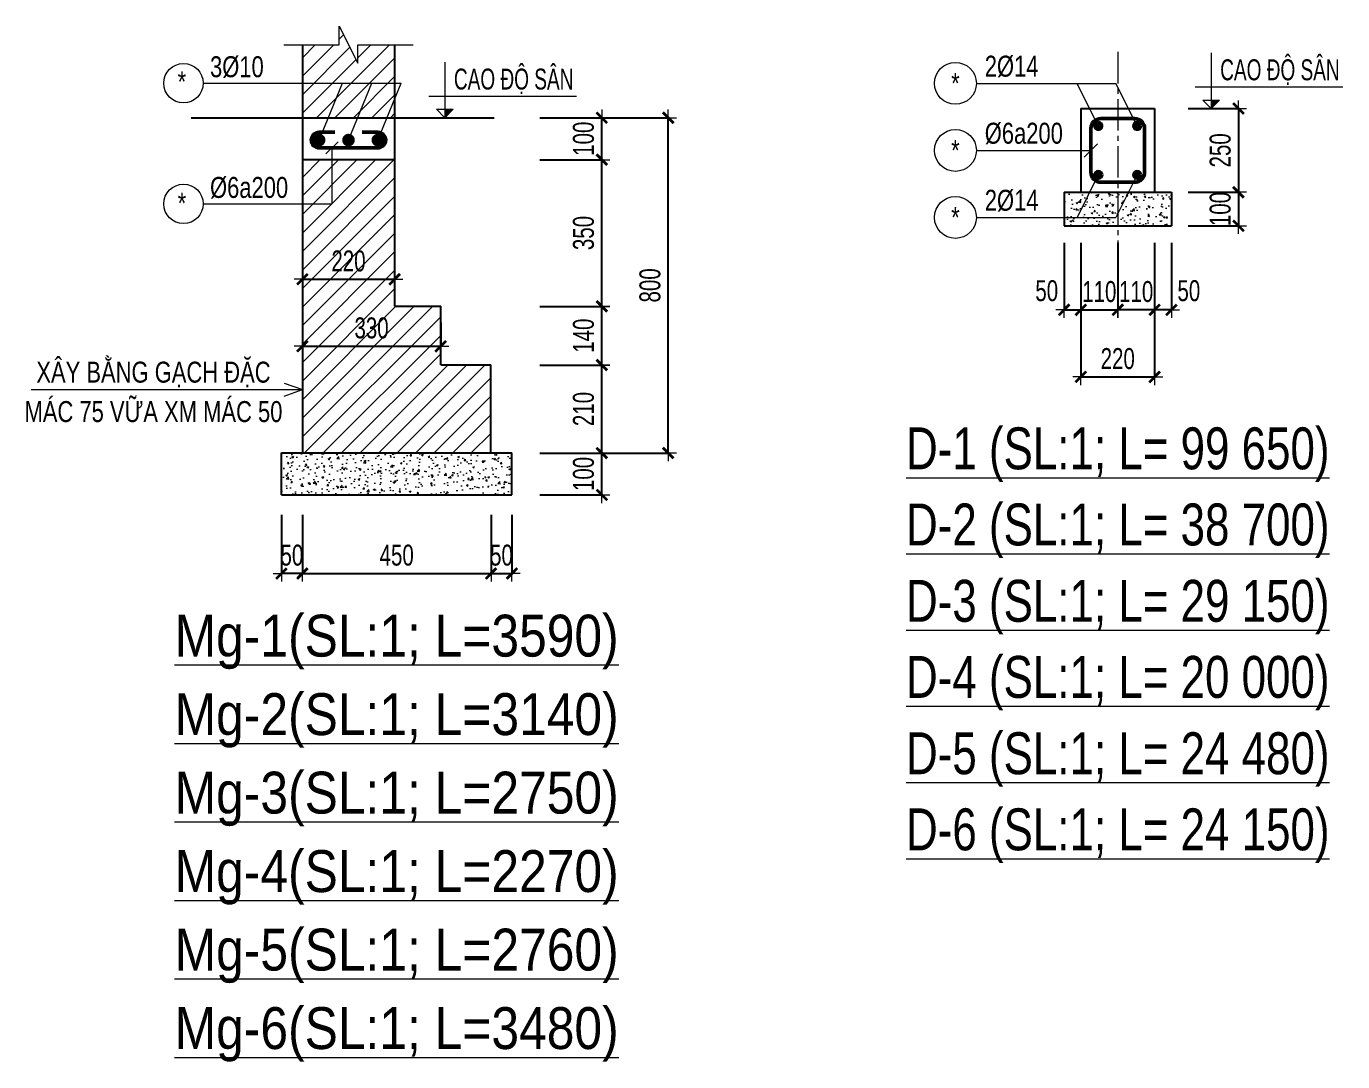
# Model space of a CAD drawing. Header units: millimetres. Extents: x 1360663 to 1465788, y -143522 to -69272.
# Drawn here: x 1395022 to 1410724, y -128274 to -115920 of the extents above; entities that cross this region are included whole.
import ezdxf
from ezdxf.enums import TextEntityAlignment as Align

# ---------------------------------------------------------------- set-up
doc = ezdxf.new("R2010")
doc.units = ezdxf.units.MM
doc.header["$MEASUREMENT"] = 0
doc.header["$PDMODE"] = 3
doc.linetypes.add('CENTER2', pattern=[1.125, 0.75, -0.125, 0.125, -0.125])
for name, color, linetype, lineweight in [('CDC_01.AXIS', 160, 'CENTER2', 13), ('CDC_02.DIM', 1, 'Continuous', 18), ('CDC_03.BORDER', 3, 'Continuous', 25), ('CDC_05.STEEL', 4, 'Continuous', 50), ('CDC_06.TEXT', 2, 'Continuous', 18), ('CDC_10.HATCH', 251, 'Continuous', 9), ('CDC_11.NOTE', 8, 'Continuous', 18), ('CDC_14.STEELNUM', 9, 'Continuous', 18)]:
    doc.layers.add(name, color=color, linetype=linetype, lineweight=lineweight)
doc.styles.add('1', font='arial.ttf', dxfattribs={"width": 0.7})
doc.styles.add('BIGTEXT', font='arial.ttf', dxfattribs={"width": 0.8})
doc.styles.add('MIDTEXT', font='arial.ttf', dxfattribs={"width": 0.75, "height": 350})
doc.styles.add('SMTEXT', font='arial.ttf', dxfattribs={"width": 0.7})
doc.dimstyles.new('X4', dxfattribs={"dimtxt": 250, "dimasz": 0.8, "dimexe": 0, "dimexo": 0, "dimgap": 90, "dimtad": 1, "dimdec": 0, "dimlfac": 0.25, "dimzin": 13, "dimdsep": 46, "dimtxsty": '1', "dimblk1": 'CHEO', "dimblk2": 'CHEO', "dimsah": 1, "dimcen": 0, "dimclrd": 256, "dimclre": 256, "dimclrt": 3, "dimadec": 0, "dimazin": 0, "dimtfac": 1, "dimtdec": 0, "dimtix": 1, "dimtmove": 2, "dimatfit": 3, "dimldrblk": 'CHEO', "dimfxl": 1, "dimtolj": 1, "dimtzin": 13, "dimarcsym": 0})
doc.dimstyles.new('X5', dxfattribs={"dimtxt": 250, "dimasz": 0.8, "dimexe": 0, "dimexo": 0, "dimgap": 90, "dimtad": 1, "dimdec": 0, "dimlfac": 0.2, "dimzin": 13, "dimdsep": 46, "dimtxsty": '1', "dimblk1": 'CHEO', "dimblk2": 'CHEO', "dimsah": 1, "dimcen": 0, "dimclrd": 256, "dimclre": 256, "dimclrt": 3, "dimadec": 0, "dimazin": 0, "dimtfac": 1, "dimtdec": 0, "dimtix": 1, "dimtmove": 2, "dimatfit": 3, "dimldrblk": 'CHEO', "dimfxl": 1, "dimtolj": 1, "dimtzin": 13, "dimarcsym": 0})

# ---------------------------------------------------------------- blocks, each defined once
blk = doc.blocks.new('CHEO')
at = {"layer": 'CDC_02.DIM'}
for points in [[(-121, 0), (121, 0)], [(0, 121), (0, -121)]]:
    blk.add_lwpolyline(points, dxfattribs=at)
at = {"layer": 'CDC_02.DIM', "color": 2, "const_width": 40}
blk.add_lwpolyline([(80, 80), (-80, -81)], dxfattribs=at)
blk = doc.blocks.new('*D305')
at = {"layer": 'CDC_02.DIM', "lineweight": -2, "transparency": 16777216}
for p, q in [((1398065, -121747), (1398065, -122449)), ((1398315, -121747), (1398315, -122449)), ((1398064, -122449), (1398063, -122449)), ((1398315, -122449), (1398065, -122449)), ((1398316, -122449), (1398316, -122449))]:
    blk.add_line(p, q, dxfattribs=at)
at = {"layer": 'Defpoints', "color": 0, "transparency": 16777216}
for p in [(1398065, -121747), (1398315, -121747), (1398065, -122449)]:
    blk.add_point(p, dxfattribs=at)
at = {"layer": 'CDC_02.DIM', "lineweight": -2, "transparency": 16777216, "xscale": 0.8, "yscale": 0.8, "zscale": 0.8}
blk.add_blockref('CHEO', (1398065, -122449), dxfattribs=at)
at = {"layer": 'CDC_02.DIM', "lineweight": -2, "transparency": 16777216, "xscale": 0.8, "yscale": 0.8, "zscale": 0.8, "rotation": 180}
blk.add_blockref('CHEO', (1398315, -122449), dxfattribs=at)
at = {"layer": 'CDC_02.DIM', "color": 3, "transparency": 16777216, "insert": (1398190, -122231), "char_height": 250, "attachment_point": 5, "style": '1'}
blk.add_mtext('\\A1;50', dxfattribs=at)
blk = doc.blocks.new('*D306')
at = {"layer": 'CDC_02.DIM', "lineweight": -2, "transparency": 16777216}
for p, q in [((1400565, -121747), (1400565, -122449)), ((1400815, -121747), (1400815, -122449)), ((1400564, -122449), (1400563, -122449)), ((1400565, -122449), (1400815, -122449)), ((1400816, -122449), (1400816, -122449))]:
    blk.add_line(p, q, dxfattribs=at)
at = {"layer": 'Defpoints', "color": 0, "transparency": 16777216}
for p in [(1400565, -121747), (1400815, -121747), (1400815, -122449)]:
    blk.add_point(p, dxfattribs=at)
at = {"layer": 'CDC_02.DIM', "lineweight": -2, "transparency": 16777216, "xscale": 0.8, "yscale": 0.8, "zscale": 0.8}
blk.add_blockref('CHEO', (1400565, -122449), dxfattribs=at)
at = {"layer": 'CDC_02.DIM', "lineweight": -2, "transparency": 16777216, "xscale": 0.8, "yscale": 0.8, "zscale": 0.8, "rotation": 180}
blk.add_blockref('CHEO', (1400815, -122449), dxfattribs=at)
at = {"layer": 'CDC_02.DIM', "color": 3, "transparency": 16777216, "insert": (1400690, -122231), "char_height": 250, "attachment_point": 5, "style": '1'}
blk.add_mtext('\\A1;50', dxfattribs=at)
blk = doc.blocks.new('*D307')
at = {"layer": 'CDC_02.DIM', "lineweight": -2, "transparency": 16777216}
for p, q in [((1398315, -121747), (1398315, -122449)), ((1400565, -121747), (1400565, -122449)), ((1398316, -122449), (1400564, -122449))]:
    blk.add_line(p, q, dxfattribs=at)
at = {"layer": 'Defpoints', "color": 0, "transparency": 16777216}
for p in [(1398315, -121747), (1400565, -121747), (1400565, -122449)]:
    blk.add_point(p, dxfattribs=at)
at = {"layer": 'CDC_02.DIM', "lineweight": -2, "transparency": 16777216, "xscale": 0.8, "yscale": 0.8, "zscale": 0.8, "rotation": 180}
blk.add_blockref('CHEO', (1398315, -122449), dxfattribs=at)
at = {"layer": 'CDC_02.DIM', "lineweight": -2, "transparency": 16777216, "xscale": 0.8, "yscale": 0.8, "zscale": 0.8}
blk.add_blockref('CHEO', (1400565, -122449), dxfattribs=at)
at = {"layer": 'CDC_02.DIM', "color": 3, "transparency": 16777216, "insert": (1399440, -122231), "char_height": 250, "attachment_point": 5, "style": '1'}
blk.add_mtext('\\A1;450', dxfattribs=at)
blk = doc.blocks.new('*D308')
at = {"layer": 'CDC_02.DIM', "lineweight": -2, "transparency": 16777216}
for p, q in [((1401147, -121011), (1401887, -121011)), ((1401887, -121010), (1401887, -121009)), ((1401887, -121511), (1401887, -121011)), ((1401147, -121511), (1401887, -121511)), ((1401887, -121512), (1401887, -121512))]:
    blk.add_line(p, q, dxfattribs=at)
at = {"layer": 'Defpoints', "color": 0, "transparency": 16777216}
for p in [(1401147, -121011), (1401887, -121011), (1401147, -121511)]:
    blk.add_point(p, dxfattribs=at)
at = {"layer": 'CDC_02.DIM', "lineweight": -2, "transparency": 16777216, "xscale": 0.8, "yscale": 0.8, "zscale": 0.8}
for p, rotation in [((1401887, -121011), 270), ((1401887, -121511), 90)]:
    blk.add_blockref('CHEO', p, dxfattribs=dict(at, rotation=rotation))
at = {"layer": 'CDC_02.DIM', "color": 3, "transparency": 16777216, "insert": (1401669, -121261), "char_height": 250, "attachment_point": 5, "rotation": 90, "style": '1'}
blk.add_mtext('\\A1;100', dxfattribs=at)
blk = doc.blocks.new('*D309')
at = {"layer": 'CDC_02.DIM', "lineweight": -2, "transparency": 16777216}
for p, q in [((1401147, -119961), (1401887, -119961)), ((1401887, -121010), (1401887, -119962)), ((1401147, -121011), (1401887, -121011))]:
    blk.add_line(p, q, dxfattribs=at)
at = {"layer": 'Defpoints', "color": 0, "transparency": 16777216}
for p in [(1401147, -119961), (1401887, -119961), (1401147, -121011)]:
    blk.add_point(p, dxfattribs=at)
at = {"layer": 'CDC_02.DIM', "lineweight": -2, "transparency": 16777216, "xscale": 0.8, "yscale": 0.8, "zscale": 0.8}
for p, rotation in [((1401887, -119961), 90), ((1401887, -121011), 270)]:
    blk.add_blockref('CHEO', p, dxfattribs=dict(at, rotation=rotation))
at = {"layer": 'CDC_02.DIM', "color": 3, "transparency": 16777216, "insert": (1401669, -120486), "char_height": 250, "attachment_point": 5, "rotation": 90, "style": '1'}
blk.add_mtext('\\A1;210', dxfattribs=at)
blk = doc.blocks.new('*D310')
at = {"layer": 'CDC_02.DIM', "lineweight": -2, "transparency": 16777216}
for p, q in [((1401147, -117511), (1401887, -117511)), ((1401887, -119260), (1401887, -117512)), ((1401147, -119261), (1401887, -119261))]:
    blk.add_line(p, q, dxfattribs=at)
at = {"layer": 'Defpoints', "color": 0, "transparency": 16777216}
for p in [(1401147, -117511), (1401887, -117511), (1401147, -119261)]:
    blk.add_point(p, dxfattribs=at)
at = {"layer": 'CDC_02.DIM', "lineweight": -2, "transparency": 16777216, "xscale": 0.8, "yscale": 0.8, "zscale": 0.8}
for p, rotation in [((1401887, -117511), 90), ((1401887, -119261), 270)]:
    blk.add_blockref('CHEO', p, dxfattribs=dict(at, rotation=rotation))
at = {"layer": 'CDC_02.DIM', "color": 3, "transparency": 16777216, "insert": (1401669, -118386), "char_height": 250, "attachment_point": 5, "rotation": 90, "style": '1'}
blk.add_mtext('\\A1;350', dxfattribs=at)
blk = doc.blocks.new('*D311')
at = {"layer": 'CDC_02.DIM', "lineweight": -2, "transparency": 16777216}
for p, q in [((1401147, -117011), (1401887, -117011)), ((1401887, -117010), (1401887, -117009)), ((1401887, -117511), (1401887, -117011)), ((1401147, -117511), (1401887, -117511)), ((1401887, -117512), (1401887, -117512))]:
    blk.add_line(p, q, dxfattribs=at)
at = {"layer": 'Defpoints', "color": 0, "transparency": 16777216}
for p in [(1401147, -117011), (1401887, -117011), (1401147, -117511)]:
    blk.add_point(p, dxfattribs=at)
at = {"layer": 'CDC_02.DIM', "lineweight": -2, "transparency": 16777216, "xscale": 0.8, "yscale": 0.8, "zscale": 0.8}
for p, rotation in [((1401887, -117011), 270), ((1401887, -117511), 90)]:
    blk.add_blockref('CHEO', p, dxfattribs=dict(at, rotation=rotation))
at = {"layer": 'CDC_02.DIM', "color": 3, "transparency": 16777216, "insert": (1401669, -117261), "char_height": 250, "attachment_point": 5, "rotation": 90, "style": '1'}
blk.add_mtext('\\A1;100', dxfattribs=at)
blk = doc.blocks.new('*D312')
at = {"layer": 'CDC_02.DIM', "lineweight": -2, "transparency": 16777216}
for p, q in [((1401147, -117011), (1402679, -117011)), ((1402679, -121010), (1402679, -117012)), ((1401147, -121011), (1402679, -121011))]:
    blk.add_line(p, q, dxfattribs=at)
at = {"layer": 'Defpoints', "color": 0, "transparency": 16777216}
for p in [(1401147, -117011), (1402679, -117011), (1401147, -121011)]:
    blk.add_point(p, dxfattribs=at)
at = {"layer": 'CDC_02.DIM', "lineweight": -2, "transparency": 16777216, "xscale": 0.8, "yscale": 0.8, "zscale": 0.8}
for p, rotation in [((1402679, -117011), 90), ((1402679, -121011), 270)]:
    blk.add_blockref('CHEO', p, dxfattribs=dict(at, rotation=rotation))
at = {"layer": 'CDC_02.DIM', "color": 3, "transparency": 16777216, "insert": (1402462, -119011), "char_height": 250, "attachment_point": 5, "rotation": 90, "style": '1'}
blk.add_mtext('\\A1;800', dxfattribs=at)
blk = doc.blocks.new('*D313')
at = {"layer": 'CDC_02.DIM', "lineweight": -2, "transparency": 16777216}
for p, q in [((1398315, -118489), (1398315, -118938)), ((1399415, -118489), (1399415, -118938)), ((1398316, -118938), (1399414, -118938))]:
    blk.add_line(p, q, dxfattribs=at)
at = {"layer": 'Defpoints', "color": 0, "transparency": 16777216}
for p in [(1398315, -118489), (1399415, -118489), (1399415, -118938)]:
    blk.add_point(p, dxfattribs=at)
at = {"layer": 'CDC_02.DIM', "lineweight": -2, "transparency": 16777216, "xscale": 0.8, "yscale": 0.8, "zscale": 0.8, "rotation": 180}
blk.add_blockref('CHEO', (1398315, -118938), dxfattribs=at)
at = {"layer": 'CDC_02.DIM', "lineweight": -2, "transparency": 16777216, "xscale": 0.8, "yscale": 0.8, "zscale": 0.8}
blk.add_blockref('CHEO', (1399415, -118938), dxfattribs=at)
at = {"layer": 'CDC_02.DIM', "color": 3, "transparency": 16777216, "insert": (1398865, -118721), "char_height": 250, "attachment_point": 5, "style": '1'}
blk.add_mtext('\\A1;220', dxfattribs=at)
blk = doc.blocks.new('*D314')
at = {"layer": 'CDC_02.DIM', "lineweight": -2, "transparency": 16777216}
for p, q in [((1398315, -119453), (1398315, -119738)), ((1399965, -119453), (1399965, -119738)), ((1398316, -119738), (1399964, -119738))]:
    blk.add_line(p, q, dxfattribs=at)
at = {"layer": 'Defpoints', "color": 0, "transparency": 16777216}
for p in [(1398315, -119453), (1399965, -119453), (1399965, -119738)]:
    blk.add_point(p, dxfattribs=at)
at = {"layer": 'CDC_02.DIM', "lineweight": -2, "transparency": 16777216, "xscale": 0.8, "yscale": 0.8, "zscale": 0.8, "rotation": 180}
blk.add_blockref('CHEO', (1398315, -119738), dxfattribs=at)
at = {"layer": 'CDC_02.DIM', "lineweight": -2, "transparency": 16777216, "xscale": 0.8, "yscale": 0.8, "zscale": 0.8}
blk.add_blockref('CHEO', (1399965, -119738), dxfattribs=at)
at = {"layer": 'CDC_02.DIM', "color": 3, "transparency": 16777216, "insert": (1399140, -119520), "char_height": 250, "attachment_point": 5, "style": '1'}
blk.add_mtext('\\A1;330', dxfattribs=at)
blk = doc.blocks.new('*D315')
at = {"layer": 'CDC_02.DIM', "lineweight": -2, "transparency": 16777216}
for p, q in [((1401147, -119261), (1401887, -119261)), ((1401887, -119960), (1401887, -119262)), ((1401147, -119961), (1401887, -119961))]:
    blk.add_line(p, q, dxfattribs=at)
at = {"layer": 'Defpoints', "color": 0, "transparency": 16777216}
for p in [(1401147, -119261), (1401887, -119261), (1401147, -119961)]:
    blk.add_point(p, dxfattribs=at)
at = {"layer": 'CDC_02.DIM', "lineweight": -2, "transparency": 16777216, "xscale": 0.8, "yscale": 0.8, "zscale": 0.8}
for p, rotation in [((1401887, -119261), 90), ((1401887, -119961), 270)]:
    blk.add_blockref('CHEO', p, dxfattribs=dict(at, rotation=rotation))
at = {"layer": 'CDC_02.DIM', "color": 3, "transparency": 16777216, "insert": (1401669, -119611), "char_height": 250, "attachment_point": 5, "rotation": 90, "style": '1'}
blk.add_mtext('\\A1;140', dxfattribs=at)
blk = doc.blocks.new('*D320')
at = {"layer": 'CDC_02.DIM', "lineweight": -2, "ltscale": 5, "transparency": 16777216}
for p, q in [((1407601, -118503), (1407601, -119303)), ((1408041, -118503), (1408041, -119303)), ((1407601, -119303), (1407600, -119303)), ((1407601, -119303), (1408041, -119303)), ((1408042, -119303), (1408043, -119303))]:
    blk.add_line(p, q, dxfattribs=at)
at = {"layer": 'Defpoints', "color": 0, "ltscale": 5, "transparency": 16777216}
for p in [(1407601, -118503), (1408041, -118503), (1408041, -119303)]:
    blk.add_point(p, dxfattribs=at)
at = {"layer": 'CDC_02.DIM', "lineweight": -2, "ltscale": 5, "transparency": 16777216, "xscale": 0.8, "yscale": 0.8, "zscale": 0.8}
for p, rotation in [((1407601, -119303), 0.0004800525716142089), ((1408041, -119303), 180.0004800525716)]:
    blk.add_blockref('CHEO', p, dxfattribs=dict(at, rotation=rotation))
at = {"layer": 'CDC_02.DIM', "color": 3, "ltscale": 5, "transparency": 16777216, "insert": (1407821, -119086), "char_height": 250, "attachment_point": 5, "rotation": 0.0005, "style": '1'}
blk.add_mtext('\\A1;110', dxfattribs=at)
blk = doc.blocks.new('*D321')
at = {"layer": 'CDC_02.DIM', "lineweight": -2, "ltscale": 5, "transparency": 16777216}
for p, q in [((1408041, -118503), (1408041, -119303)), ((1408481, -118503), (1408481, -119303)), ((1408041, -119303), (1408040, -119303)), ((1408481, -119303), (1408041, -119303)), ((1408482, -119303), (1408483, -119303))]:
    blk.add_line(p, q, dxfattribs=at)
at = {"layer": 'Defpoints', "color": 0, "ltscale": 5, "transparency": 16777216}
for p in [(1408041, -118503), (1408481, -118503), (1408041, -119303)]:
    blk.add_point(p, dxfattribs=at)
at = {"layer": 'CDC_02.DIM', "lineweight": -2, "ltscale": 5, "transparency": 16777216, "xscale": 0.8, "yscale": 0.8, "zscale": 0.8}
for p, rotation in [((1408041, -119303), 359.9995199357565), ((1408481, -119303), 179.9995199357565)]:
    blk.add_blockref('CHEO', p, dxfattribs=dict(at, rotation=rotation))
at = {"layer": 'CDC_02.DIM', "color": 3, "ltscale": 5, "transparency": 16777216, "insert": (1408261, -119086), "char_height": 250, "attachment_point": 5, "rotation": 359.9995, "style": '1'}
blk.add_mtext('\\A1;110', dxfattribs=at)
blk = doc.blocks.new('*D322')
at = {"layer": 'CDC_02.DIM', "lineweight": -2, "ltscale": 5, "transparency": 16777216}
for p, q in [((1407601, -118503), (1407601, -120103)), ((1408481, -118503), (1408481, -120103)), ((1407602, -120103), (1408480, -120103))]:
    blk.add_line(p, q, dxfattribs=at)
at = {"layer": 'Defpoints', "color": 0, "ltscale": 5, "transparency": 16777216}
for p in [(1407601, -118503), (1408481, -118503), (1408481, -120103)]:
    blk.add_point(p, dxfattribs=at)
at = {"layer": 'CDC_02.DIM', "lineweight": -2, "ltscale": 5, "transparency": 16777216, "xscale": 0.8, "yscale": 0.8, "zscale": 0.8, "rotation": 180}
blk.add_blockref('CHEO', (1407601, -120103), dxfattribs=at)
at = {"layer": 'CDC_02.DIM', "lineweight": -2, "ltscale": 5, "transparency": 16777216, "xscale": 0.8, "yscale": 0.8, "zscale": 0.8}
blk.add_blockref('CHEO', (1408481, -120103), dxfattribs=at)
at = {"layer": 'CDC_02.DIM', "color": 3, "ltscale": 5, "transparency": 16777216, "insert": (1408041, -119886), "char_height": 250, "attachment_point": 5, "style": '1'}
blk.add_mtext('\\A1;220', dxfattribs=at)
blk = doc.blocks.new('*D323')
at = {"layer": 'CDC_02.DIM', "lineweight": -2, "ltscale": 5, "transparency": 16777216}
for p, q in [((1408881, -117900), (1409481, -117900)), ((1409481, -117900), (1409481, -117899)), ((1409481, -117900), (1409481, -118300)), ((1408881, -118300), (1409481, -118300)), ((1409481, -118301), (1409481, -118302))]:
    blk.add_line(p, q, dxfattribs=at)
at = {"layer": 'Defpoints', "color": 0, "ltscale": 5, "transparency": 16777216}
for p in [(1408881, -117900), (1408881, -118300), (1409481, -118300)]:
    blk.add_point(p, dxfattribs=at)
at = {"layer": 'CDC_02.DIM', "lineweight": -2, "ltscale": 5, "transparency": 16777216, "xscale": 0.8, "yscale": 0.8, "zscale": 0.8}
for p, rotation in [((1409481, -117900), 270), ((1409481, -118300), 90)]:
    blk.add_blockref('CHEO', p, dxfattribs=dict(at, rotation=rotation))
at = {"layer": 'CDC_02.DIM', "color": 3, "ltscale": 5, "transparency": 16777216, "insert": (1409264, -118100), "char_height": 250, "attachment_point": 5, "rotation": 90, "style": '1'}
blk.add_mtext('\\A1;100', dxfattribs=at)
blk = doc.blocks.new('*D324')
at = {"layer": 'CDC_02.DIM', "lineweight": -2, "ltscale": 5, "transparency": 16777216}
for p, q in [((1407401, -118503), (1407401, -119303)), ((1407601, -118503), (1407601, -119303)), ((1407402, -119303), (1407601, -119303))]:
    blk.add_line(p, q, dxfattribs=at)
at = {"layer": 'Defpoints', "color": 0, "ltscale": 5, "transparency": 16777216}
for p in [(1407401, -118503), (1407601, -118503), (1407601, -119303)]:
    blk.add_point(p, dxfattribs=at)
at = {"layer": 'CDC_02.DIM', "lineweight": -2, "ltscale": 5, "transparency": 16777216, "xscale": 0.8, "yscale": 0.8, "zscale": 0.8, "rotation": 180}
blk.add_blockref('CHEO', (1407401, -119303), dxfattribs=at)
at = {"layer": 'CDC_02.DIM', "lineweight": -2, "ltscale": 5, "transparency": 16777216, "xscale": 0.8, "yscale": 0.8, "zscale": 0.8}
blk.add_blockref('CHEO', (1407601, -119303), dxfattribs=at)
at = {"layer": 'CDC_02.DIM', "color": 3, "ltscale": 5, "transparency": 16777216, "insert": (1407194, -119076), "char_height": 250, "attachment_point": 5, "style": '1'}
blk.add_mtext('\\A1;50', dxfattribs=at)
blk = doc.blocks.new('*D325')
at = {"layer": 'CDC_02.DIM', "lineweight": -2, "ltscale": 5, "transparency": 16777216}
for p, q in [((1408481, -118503), (1408481, -119303)), ((1408681, -118503), (1408681, -119303)), ((1408680, -119303), (1408482, -119303))]:
    blk.add_line(p, q, dxfattribs=at)
at = {"layer": 'Defpoints', "color": 0, "ltscale": 5, "transparency": 16777216}
for p in [(1408481, -118503), (1408681, -118503), (1408481, -119303)]:
    blk.add_point(p, dxfattribs=at)
at = {"layer": 'CDC_02.DIM', "lineweight": -2, "ltscale": 5, "transparency": 16777216, "xscale": 0.8, "yscale": 0.8, "zscale": 0.8, "rotation": 180}
blk.add_blockref('CHEO', (1408481, -119303), dxfattribs=at)
at = {"layer": 'CDC_02.DIM', "lineweight": -2, "ltscale": 5, "transparency": 16777216, "xscale": 0.8, "yscale": 0.8, "zscale": 0.8}
blk.add_blockref('CHEO', (1408681, -119303), dxfattribs=at)
at = {"layer": 'CDC_02.DIM', "color": 3, "ltscale": 5, "transparency": 16777216, "insert": (1408889, -119076), "char_height": 250, "attachment_point": 5, "style": '1'}
blk.add_mtext('\\A1;50', dxfattribs=at)
blk = doc.blocks.new('*D326')
at = {"layer": 'CDC_02.DIM', "lineweight": -2, "ltscale": 5, "transparency": 16777216}
for p, q in [((1408881, -116900), (1409481, -116900)), ((1409481, -116901), (1409481, -117900)), ((1408881, -117900), (1409481, -117900))]:
    blk.add_line(p, q, dxfattribs=at)
at = {"layer": 'Defpoints', "color": 0, "ltscale": 5, "transparency": 16777216}
for p in [(1408881, -116900), (1408881, -117900), (1409481, -117900)]:
    blk.add_point(p, dxfattribs=at)
at = {"layer": 'CDC_02.DIM', "lineweight": -2, "ltscale": 5, "transparency": 16777216, "xscale": 0.8, "yscale": 0.8, "zscale": 0.8}
for p, rotation in [((1409481, -116900), 90), ((1409481, -117900), 270)]:
    blk.add_blockref('CHEO', p, dxfattribs=dict(at, rotation=rotation))
at = {"layer": 'CDC_02.DIM', "color": 3, "ltscale": 5, "transparency": 16777216, "insert": (1409264, -117400), "char_height": 250, "attachment_point": 5, "rotation": 90, "style": '1'}
blk.add_mtext('\\A1;250', dxfattribs=at)

msp = doc.modelspace()

# ---------------------------------------------------------------- hatches: boundary and pattern name
at = {"layer": 'CDC_10.HATCH'}
h = msp.add_hatch(dxfattribs=at)
h.set_pattern_fill('ANSI31', color=256, scale=1250, style=0)
h.set_pattern_definition([(45, (-104425.58, -135877.91), (-110.485435, 110.485435), [])])
h.paths.add_polyline_path([(1399414.8, -116791), (1399414.8, -116598.6), (1399144, -116598.6), (1398974.4, -117010.9), (1399324.4, -117010.9)])
h.paths.add_polyline_path([(1399144, -116598.6), (1398794, -116598.6), (1398624.4, -117010.9), (1398974.4, -117010.9)])
h.paths.add_polyline_path([(1398794, -116598.6), (1398314.8, -116598.6), (1398314.8, -117010.9), (1398624.4, -117010.9)])
h.paths.add_polyline_path([(1399414.8, -116791), (1399324.4, -117010.9), (1399414.8, -117010.9)], flags=17)
h.paths.add_polyline_path([(1398974.8, -116139.9), (1398974.8, -116359.9), (1398754.8, -115919.9), (1398754.8, -116139.9), (1398314.8, -116139.9), (1398314.8, -116598.6), (1399414.8, -116598.6), (1399414.8, -116139.9)])
for points in [[(1407849.2, -117108.3, 1), (1407769.2, -117108.3, 1)], [(1408313.1, -117108.3, 1), (1408233.1, -117108.3, 1)], [(1407849.4, -117692.4, 1), (1407769.4, -117692.4, 1)], [(1408313.3, -117692.4, 1), (1408233.3, -117692.4, 1)]]:
    msp.add_hatch(color=6, dxfattribs=at).paths.add_polyline_path(points)
h = msp.add_hatch(dxfattribs=at)
h.set_pattern_fill('ANSI31', color=256, scale=1250, style=0)
h.set_pattern_definition([(45, (-104425.58, -134434.41), (-110.485435, 110.485435), [])])
h.paths.add_polyline_path([(1400564.8, -119960.9), (1399964.8, -119960.9), (1399964.8, -119260.9), (1399414.8, -119260.9), (1399414.8, -117510.9), (1398668, -117510.9), (1398668, -118038.7), (1398314.8, -118038.7), (1398314.8, -121010.9), (1400564.8, -121010.9)])
h.paths.add_polyline_path([(1398668, -117510.9), (1398314.8, -117510.9), (1398314.8, -118038.7), (1398668, -118038.7)], flags=17)
h.paths.add_polyline_path([(1398623.2, -118545.6), (1399106.4, -118545.6), (1399106.4, -118903.1), (1398623.2, -118903.1)], flags=24)
h.paths.add_polyline_path([(1398899.7, -119345), (1399380, -119345), (1399380, -119702.7), (1398899.7, -119702.7)], flags=24)
at = {"layer": 'CDC_10.HATCH', "ltscale": 5}
h = msp.add_hatch(dxfattribs=at)
h.set_pattern_fill('AR-CONC', color=256, scale=30, style=0)
h.set_pattern_definition([(50, (49787.2, 559491.25), (215.178055, -18.82564), [22.5, -247.5]), (355, (49787.2, 559491.25), (-41.6254, 225.65764), [18, -198]), (100.4514, (49805.14, 559489.68), (173.552815, 206.831863), [19.122057, -210.342634]), (46.1842, (49787.2, 559551.25), (320.172315, -49.655704), [33.75, -371.25]), (96.6356, (49813.9, 559547.1), (280.39881, 292.23536), [28.683086, -315.5139]), (351.1842, (49787.2, 559551.25), (280.39858, 292.23558), [27, -297]), (21, (49817.2, 559536.25), (179.072116, -120.785667), [22.5, -247.5]), (326, (49817.2, 559536.25), (72.9946, 217.545014), [18, -198]), (71.4514, (49832.13, 559526.18), (252.06679, 96.75915), [19.122057, -210.342634]), (37.5, (49787.204, 559491.25), (3.6479566, 99.868156), [0, -195.6, 0, -201, 0, -198.75]), (7.5, (49787.2, 559491.25), (78.920861, 118.3235136), [0, -114.6, 0, -191.1, 0, -75.75]), (327.5, (49720.304, 559491.25), (160.146731, -6.7664615), [0, -75, 0, -234, 0, -310.5]), (317.5, (49690.3, 559491.25), (174.955851, 30.031495), [0, -97.5, 0, -155.4, 0, -220.5])])
h.paths.add_polyline_path([(1408681.3, -117900.4), (1408169.3, -117900.4), (1408041.3, -118156.2), (1408041.3, -118300.4), (1408681.3, -118300.4)])
h.paths.add_polyline_path([(1408169.3, -117900.4), (1408041.3, -117900.4), (1408041.3, -118156.2)])
h.paths.add_polyline_path([(1408041.3, -117900.4), (1407705.4, -117900.4), (1407555.4, -118200.4), (1408019.3, -118200.4), (1408041.3, -118156.2)])
h.paths.add_polyline_path([(1407705.4, -117900.4), (1407401.4, -117900.4), (1407401.4, -118200.4), (1407555.4, -118200.4)])
h.paths.add_polyline_path([(1408041.3, -118156.2), (1408019.3, -118200.4), (1407401.4, -118200.4), (1407401.4, -118300.4), (1408041.3, -118300.4)])
at = {"layer": 'CDC_10.HATCH'}
h = msp.add_hatch(dxfattribs=at)
h.set_pattern_fill('AR-CONC', color=256, scale=30, style=0)
h.set_pattern_definition([(50, (-104425.58, -134434.41), (215.178055, -18.82564), [22.5, -247.5]), (355, (-104425.58, -134434.41), (-41.6254, 225.65764), [18, -198]), (100.4514, (-104407.65, -134435.98), (173.552815, 206.831863), [19.122057, -210.342634]), (46.1842, (-104425.58, -134374.41), (320.172315, -49.655704), [33.75, -371.25]), (96.6356, (-104398.9, -134378.55), (280.39881, 292.23536), [28.683086, -315.5139]), (351.1842, (-104425.58, -134374.4), (280.39858, 292.23558), [27, -297]), (21, (-104395.58, -134389.41), (179.072116, -120.785667), [22.5, -247.5]), (326, (-104395.58, -134389.41), (72.9946, 217.545014), [18, -198]), (71.4514, (-104380.66, -134399.48), (252.06679, 96.75915), [19.122057, -210.342634]), (37.5, (-104425.58, -134434.415), (3.6479566, 99.868156), [0, -195.6, 0, -201, 0, -198.75]), (7.5, (-104425.58, -134434.41), (78.920861, 118.3235136), [0, -114.6, 0, -191.1, 0, -75.75]), (327.5, (-104492.48, -134434.415), (160.146731, -6.7664615), [0, -75, 0, -234, 0, -310.5]), (317.5, (-104522.48, -134434.41), (174.955851, 30.031495), [0, -97.5, 0, -155.4, 0, -220.5])])
h.paths.add_polyline_path([(1400814.8, -121010.9), (1398064.8, -121010.9), (1398064.8, -121510.9), (1400814.8, -121510.9)])

# ---------------------------------------------------------------- linework, layer by layer
at = {"layer": 'CDC_01.AXIS', "ltscale": 500}
msp.add_line((1408041.2, -116225.3), (1408041.3, -118503.4), dxfattribs=at)
at = {"layer": 'CDC_03.BORDER'}
for p, q in [((1398314.8, -116139.9), (1398314.8, -121010.9)), ((1399414.8, -116139.9), (1399414.8, -119260.9)), ((1396986.9, -117010.9), (1398314.8, -117010.9)), ((1398314.8, -117010.9), (1399414.8, -117010.9)), ((1399414.8, -117010.9), (1400602.1, -117010.9)), ((1398314.8, -117510.9), (1399414.8, -117510.9)), ((1399414.8, -119260.9), (1399964.8, -119260.9)), ((1399964.8, -119960.9), (1399964.8, -119260.9)), ((1399964.8, -119960.9), (1400564.8, -119960.9)), ((1400564.8, -121010.9), (1400564.8, -119960.9)), ((1398064.8, -121010.9), (1400814.8, -121010.9)), ((1398064.8, -121510.9), (1398064.8, -121010.9)), ((1400814.8, -121510.9), (1400814.8, -121010.9)), ((1398064.8, -121510.9), (1400814.8, -121510.9))]:
    msp.add_line(p, q, dxfattribs=at)
at = {"layer": 'CDC_03.BORDER', "ltscale": 5}
for p, q in [((1407601.2, -116900.3), (1408481.1, -116900.3)), ((1407601.2, -116900.3), (1407601.4, -117900.4)), ((1408481.1, -116900.3), (1408481.3, -117900.4)), ((1407401.4, -117900.4), (1408681.3, -117900.4)), ((1407401.4, -117900.4), (1407401.4, -118300.4)), ((1408681.3, -117900.4), (1408681.3, -118300.4)), ((1407401.4, -118300.4), (1408681.3, -118300.4))]:
    msp.add_line(p, q, dxfattribs=at)
at = {"layer": 'CDC_05.STEEL', "ltscale": 5}
for p, q in [((1407841.2, -117020.3), (1408241.1, -117020.3)), ((1407721.4, -117660.4), (1407721.2, -117140.3)), ((1408361.1, -117140.3), (1408361.3, -117660.4)), ((1408241.3, -117780.4), (1407841.4, -117780.4))]:
    msp.add_line(p, q, dxfattribs=at)
at = {"layer": 'CDC_05.STEEL', "flags": 128}
msp.add_lwpolyline([(1398702.3, -117183.5), (1398514.8, -117183.5, 1), (1398514.8, -117371), (1399214.8, -117371, 1), (1399214.8, -117183.5), (1399027.3, -117183.5)], format="xyb", dxfattribs=at)
at = {"layer": 'CDC_05.STEEL', "const_width": 75, "flags": 128}
for points in [[(1398552.3, -117277.3, -1), (1398477.3, -117277.3, -1)], [(1398902.3, -117277.3, -1), (1398827.3, -117277.3, -1)], [(1399177.3, -117277.3, 1), (1399252.3, -117277.3, 1)]]:
    msp.add_lwpolyline(points, format="xyb", close=True, dxfattribs=at)
at = {"layer": 'CDC_05.STEEL', "color": 6}
for centre in [(1407809.2, -117108.3), (1408273.1, -117108.3), (1407809.4, -117692.4), (1408273.3, -117692.4)]:
    msp.add_circle(centre, 40, dxfattribs=at)
at = {"layer": 'CDC_05.STEEL', "ltscale": 5}
for centre, start, end in [((1407841.2, -117140.3), 90, 180), ((1408241.1, -117140.3), 0, 90), ((1407841.4, -117660.4), 180, 270), ((1408241.3, -117660.4), 270, 0)]:
    msp.add_arc(centre, 120, start, end, dxfattribs=at)
at = {"layer": 'CDC_10.HATCH'}
msp.add_line((1398668, -117371), (1398668, -118038.7), dxfattribs=at)
at = {"layer": 'CDC_10.HATCH', "flags": 128}
msp.add_lwpolyline([(1398094.8, -116139.9), (1398754.8, -116139.9), (1398754.8, -115919.9), (1398974.8, -116359.9), (1398974.8, -116139.9), (1399634.8, -116139.9)], dxfattribs=at)
at = {"layer": 'CDC_11.NOTE'}
for p, q in [((1400014, -116346.3), (1400014, -117010.9)), ((1409154.5, -116235.7), (1409154.5, -116900.3)), ((1397131, -116598.6), (1399494, -116598.6)), ((1398514.8, -117277.3), (1398794, -116598.6)), ((1398864.8, -117277.3), (1399144, -116598.6)), ((1399214.8, -117277.3), (1399494, -116598.6)), ((1408963.6, -116643.9), (1410724.1, -116643.9)), ((1399823.1, -116754.5), (1401583.6, -116754.5)), ((1409056.1, -116799.5), (1409252.9, -116799.5)), ((1409154.5, -116900.3), (1409056.1, -116799.5)), ((1409154.5, -116900.3), (1409056.1, -116799.5)), ((1409056.1, -116799.5), (1409252.9, -116799.5)), ((1409154.5, -116900.3), (1409252.9, -116799.5)), ((1409154.5, -116900.3), (1409252.9, -116799.5)), ((1399915.6, -116910.1), (1400112.4, -116910.1)), ((1400014, -117010.9), (1399915.6, -116910.1)), ((1400014, -117010.9), (1399915.6, -116910.1)), ((1399915.6, -116910.1), (1400112.4, -116910.1)), ((1400014, -117010.9), (1400112.4, -116910.1)), ((1400014, -117010.9), (1400112.4, -116910.1)), ((1409026.9, -116900.3), (1409282, -116900.3)), ((1399886.4, -117010.9), (1400141.5, -117010.9)), ((1398743, -117299.9), (1398593, -117442.2)), ((1397131, -118038.7), (1398668, -118038.7))]:
    msp.add_line(p, q, dxfattribs=at)
at = {"layer": 'CDC_11.NOTE', "ltscale": 5}
for p, q in [((1406354.7, -116600.3), (1408019.1, -116600.3)), ((1407809.2, -117108.3), (1407555.2, -116600.3)), ((1408273.1, -117108.3), (1408019.1, -116600.3)), ((1406354.7, -117400.4), (1407721.2, -117400.4)), ((1407809.4, -117692.4), (1407555.4, -118200.4)), ((1408273.3, -117692.4), (1408019.3, -118200.4)), ((1406354.9, -118200.4), (1408019.3, -118200.4))]:
    msp.add_line(p, q, dxfattribs=at)
at = {"layer": 'CDC_11.NOTE', "color": 3, "ltscale": 5}
msp.add_line((1407641.2, -117480.4), (1407801.2, -117320.4), dxfattribs=at)
at = {"layer": 'CDC_11.NOTE', "linetype": 'Continuous'}
for points in [[(1395078.9, -120254.9), (1398314.8, -120254.9)], [(1398098.9, -120177.5), (1398314.8, -120254.9)], [(1398099, -120332.3), (1398314.8, -120254.9)]]:
    msp.add_lwpolyline(points, dxfattribs=at)
at = {"layer": 'CDC_11.NOTE'}
for centre in [(1396896, -116598.6), (1396896, -118038.7)]:
    msp.add_circle(centre, 235, dxfattribs=at)
for points in [[(1409154.5, -116900.3), (1409154.5, -116799.5), (1409252.9, -116799.5)], [(1409154.5, -116900.3), (1409154.5, -116799.5), (1409252.9, -116799.5)], [(1400014, -117010.9), (1400014, -116910.1), (1400112.4, -116910.1)], [(1400014, -117010.9), (1400014, -116910.1), (1400112.4, -116910.1)]]:
    msp.add_solid(points, dxfattribs=at)
at = {"layer": 'CDC_14.STEELNUM', "ltscale": 5}
for centre in [(1406104.7, -116600.3), (1406104.7, -117400.4), (1406104.9, -118200.4)]:
    msp.add_circle(centre, 250, dxfattribs=at)

# ---------------------------------------------------------------- texts
at = {"layer": 'CDC_06.TEXT', "style": 'SMTEXT'}
for s, width, p in [('3%%C10', 0.75, (1397213.5, -116527.1)), ('CAO ĐỘ SÂN', 0.65, (1409263.1, -116563.6)), ('*', 0.75, (1396827.4, -116705.7)), ('CAO ĐỘ SÂN', 0.65, (1400122.6, -116674.2)), ('%%C6a200', 0.75, (1397213.5, -117967.3)), ('*', 0.75, (1396827.4, -118155.4))]:
    msp.add_text(s, height=250, dxfattribs=dict(at, width=width)).set_placement(p)
at = {"layer": 'CDC_06.TEXT', "linetype": 'ByBlock', "style": 'SMTEXT', "width": 0.75}
for s, p in [('2%%C14', (1406454.7, -116520.3)), ('%%C6a200', (1406454.7, -117320.4)), ('2%%C14', (1406454.9, -118120.4))]:
    msp.add_text(s, height=250, dxfattribs=at).set_placement(p)
for p in [(1406104.7, -116600.3), (1406104.7, -117400.4), (1406104.9, -118200.4)]:
    msp.add_text('*', height=250, dxfattribs=at).set_placement(p, align=Align.MIDDLE_CENTER)
at = {"layer": 'CDC_06.TEXT', "linetype": 'Continuous', "style": 'MIDTEXT', "width": 0.75}
for s, p in [('XÂY BẰNG GẠCH ĐẶC', (1396538.8, -120036)), ('MÁC 75 VỮA XM MÁC 50', (1396538.8, -120484))]:
    msp.add_text(s, height=250, rotation=0, dxfattribs=at).set_placement(p, align=Align.MIDDLE)
at = {"layer": 'CDC_06.TEXT', "linetype": 'Continuous', "style": 'BIGTEXT', "width": 0.75}
for s, p in [('%%UD-1 (SL:1; L= 99 650)', (1408041.3, -121205.5)), ('%%UD-2 (SL:1; L= 38 700)', (1408041.3, -122113.5)), ('%%UD-3 (SL:1; L= 29 150)', (1408041.3, -123024.5)), ('%%UD-4 (SL:1; L= 20 000)', (1408041.3, -123932.5)), ('%%UD-5 (SL:1; L= 24 480)', (1408041.3, -124843.5)), ('%%UD-6 (SL:1; L= 24 150)', (1408041.3, -125751.5))]:
    msp.add_text(s, height=500, dxfattribs=at).set_placement(p, align=Align.CENTER)
at = {"layer": 'CDC_06.TEXT', "linetype": 'Continuous', "style": 'BIGTEXT', "width": 0.85}
for s, p in [('%%UMg-1(SL:1; L=3590)', (1399439.8, -123252.3)), ('%%UMg-2(SL:1; L=3140)', (1399439.8, -124188.8)), ('%%UMg-3(SL:1; L=2750)', (1399439.8, -125125.3)), ('%%UMg-4(SL:1; L=2270)', (1399439.8, -126061.8)), ('%%UMg-5(SL:1; L=2760)', (1399439.8, -126998.3)), ('%%UMg-6(SL:1; L=3480)', (1399439.8, -127934.8))]:
    msp.add_text(s, height=500, dxfattribs=at).set_placement(p, align=Align.MIDDLE)

# ---------------------------------------------------------------- dimensions: what is measured, and where the dimension line sits
at = {"layer": 'CDC_02.DIM', "ltscale": 5}
for p1, p2, distance, picture, middle in [((1408881.3, -116900.3), (1408881.3, -117900.4), 600, '*D326', (1409263.7, -117400.3)), ((1408881.3, -117900.4), (1408881.3, -118300.4), 600, '*D323', (1409263.7, -118100.4)), ((1407601.4, -118503.4), (1408041.3, -118503.3), -800, '*D320', (1407821.3, -119085.7)), ((1407601.4, -118503.4), (1408481.3, -118503.4), -1600, '*D322', (1408041.3, -119885.7)), ((1408481.3, -118503.4), (1408041.3, -118503.3), 800, '*D321', (1408261.3, -119085.7))]:
    dim = msp.add_aligned_dim(p1=p1, p2=p2, distance=distance, dimstyle='X4', dxfattribs=at)
    dim.commit()
    dim.dimension.update_dxf_attribs({"geometry": picture, "text_midpoint": middle})
at = {"layer": 'CDC_02.DIM'}
for base, p1, p2, picture, middle in [((1401886.7, -117010.9), (1401147.1, -117510.9), (1401147.1, -117010.9), '*D311', (1401669.1, -117260.9)), ((1402679.4, -117010.9), (1401147.1, -121010.9), (1401147.1, -117010.9), '*D312', (1402461.8, -119010.9)), ((1401886.7, -117510.9), (1401147.1, -119260.9), (1401147.1, -117510.9), '*D310', (1401669, -118385.9)), ((1401886.6, -119260.9), (1401147, -119960.9), (1401147, -119260.9), '*D315', (1401668.9, -119610.9)), ((1401886.6, -119960.9), (1401147.1, -121010.9), (1401147.1, -119960.9), '*D309', (1401669, -120485.9)), ((1401886.6, -121010.9), (1401147.1, -121510.9), (1401147.1, -121010.9), '*D308', (1401669, -121260.9))]:
    dim = msp.add_linear_dim(base=base, p1=p1, p2=p2, angle=90, dimstyle='X5', dxfattribs=at)
    dim.commit()
    dim.dimension.update_dxf_attribs({"geometry": picture, "text_midpoint": middle})
for base, p1, p2, picture, middle in [((1399414.8, -118938.3), (1398314.8, -118488.8), (1399414.8, -118488.8), '*D313', (1398864.8, -118720.7)), ((1399964.8, -119737.9), (1398314.8, -119452.8), (1399964.8, -119452.8), '*D314', (1399139.8, -119520.2)), ((1398064.8, -122449), (1398314.8, -121746.9), (1398064.8, -121746.9), '*D305', (1398189.8, -122231.3)), ((1400564.8, -122449), (1398314.8, -121746.9), (1400564.8, -121746.9), '*D307', (1399439.8, -122231.3)), ((1400814.8, -122449), (1400564.8, -121746.9), (1400814.8, -121746.9), '*D306', (1400689.8, -122231.3))]:
    dim = msp.add_linear_dim(base=base, p1=p1, p2=p2, dimstyle='X5', dxfattribs=at)
    dim.commit()
    dim.dimension.update_dxf_attribs({"geometry": picture, "text_midpoint": middle})
at = {"layer": 'CDC_02.DIM', "ltscale": 5}
for base, p1, p2, angle, picture, middle in [((1407601.4, -119303.4), (1407401.4, -118503.4), (1407601.4, -118503.4), 0, '*D324', (1407193.8, -119075.7)), ((1408481.3, -119303.4), (1408681.3, -118503.4), (1408481.3, -118503.4), 180, '*D325', (1408888.8, -119075.7))]:
    dim = msp.add_linear_dim(base=base, p1=p1, p2=p2, angle=angle, dimstyle='X4', dxfattribs=at)
    dim.commit()
    dim.dimension.update_dxf_attribs({"geometry": picture, "text_midpoint": middle, "dimtype": 161})

doc.saveas('drawing.dxf')
